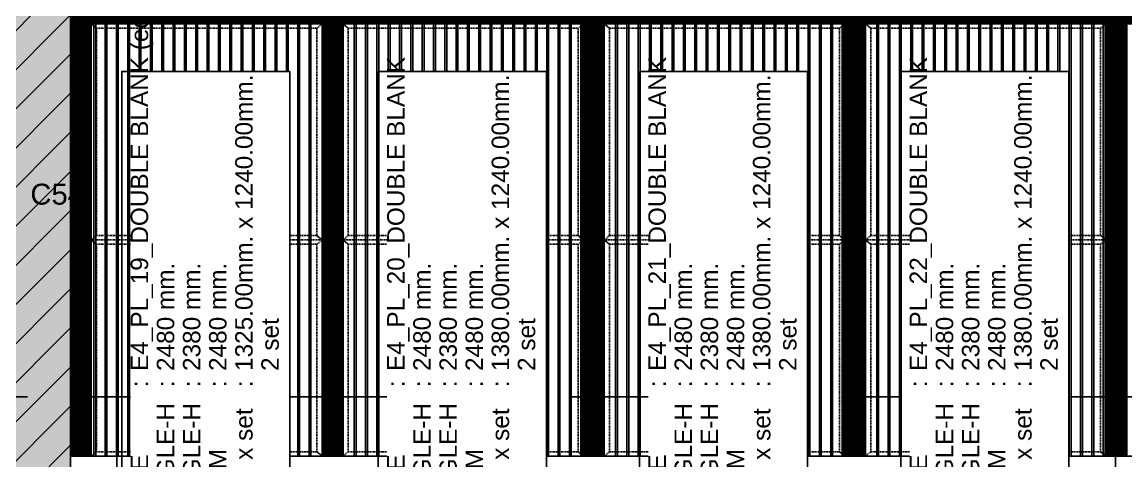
# Model space of a CAD drawing. Header units: millimetres. Extents: x -4391136 to -1798569, y -886572 to -291056.
# Drawn here: x -2365074 to -2358737, y -390108 to -387590 of the extents above; entities that cross this region are included whole.
import ezdxf
from ezdxf.enums import TextEntityAlignment as Align

# ---------------------------------------------------------------- set-up
doc = ezdxf.new("R2010")
doc.units = ezdxf.units.MM
for name, pattern in [('ACM_Grid2', [9, 6, -1, 1, -1]), ('HIDDEN', [0.375, 0.25, -0.125]), ('HIDDEN2', [4.7625, 3.175, -1.5875]), ('TA_GL_005.00000', [13.75, 5, -1.25, 1.25, -1.25, 5]), ('TA_HL_001.00000', [6.5, 3.55, -2.95]), ('Xref-LOUVER-E1-E4$0$HIDDEN2', [4.7625, 3.175, -1.5875])]:
    doc.linetypes.add(name, pattern=pattern)
doc.layers.get('Defpoints').update_dxf_attribs({"color": 250})
for name, color, linetype in [('000 - 0_SYM_DWG_GRIDLINE_MAIN_COLOR_251', 251, 'Continuous'), ('000 - CONCRETE_COL_HATCH_', 251, 'Continuous'), ('000 - CONCRETE_PRECAST_MAIN_COLOR_1', 1, 'Continuous'), ('000 - CONCRETE_PRECAST_WIPEOUT_', 250, 'Continuous'), ('010 - ASPG_EXTR_MAIN_COLOR_2', 2, 'Continuous'), ('010 - ASPG_EXTR_WIPEOUT_', 250, 'Continuous'), ('010 - ASPG_FRAMING_MAIN_COLOR_1', 1, 'Continuous'), ('010 - ASPG_FRAMING_SUB_COLOR_2', 2, 'Continuous'), ('_[-125x65x6x8', 3, 'Continuous'), ('_PLATE-SC', 2, 'Continuous'), ('_SC -100x100x6x8', 1, 'Continuous'), ('_SC-D1', 2, 'Continuous'), ('G-ANNO-HATCH-G251', 7, 'Continuous'), ('Xref-E1-E4$0$E4_Ent2-CRD$0$_Beam', 253, 'Continuous'), ('Xref-E1-E4$0$E4_Ent2-CRD$0$_Col', 253, 'Continuous'), ('Xref-LOUVER-E1-E4$0$_PRECAST', 32, 'Xref-LOUVER-E1-E4$0$HIDDEN2')]:
    doc.layers.add(name, color=color, linetype=linetype)
for name, color, linetype, true_color, plot in [('000 - ESTIMATE_ASPG_MAIN_COLOR_6', 6, 'Continuous', 0xff00ff, False), ('000 - ESTIMATE_ASPG_TEXT_COLOR_1', 1, 'Continuous', 0xff0000, False), ('000_AREA_ASPG_AREA_HATCH_', 7, 'Continuous', 0xff8700, False), ('000_AREA_ASPG_AREA_MAIN_COLOR_1', 7, 'Continuous', 0xff8700, False)]:
    doc.layers.add(name, color=color, linetype=linetype, true_color=true_color, plot=plot)
doc.layers.add('000 - ESTIMATE_ASPG_WIPEOUT_', color=250, linetype='Continuous', plot=False)
doc.layers.add('ACM_Line_Grid Line _Existing__Lw2_', color=252, linetype='ACM_Grid2', lineweight=9)
doc.styles.add('_Arial', font='arial.ttf')
doc.styles.add('TA', font='', dxfattribs={"height": 4.5})
doc.styles.add('Xref-E1-E4$0$E4_Ent2-CRD$0$Arial', font='arial.ttf', dxfattribs={"height": 300})
doc.styles.get('TA').set_extended_font_data('Cordia New')

# ---------------------------------------------------------------- blocks, each defined once
blk = doc.blocks.new('*U2084')
at = {"layer": '000 - 0_SYM_DWG_GRIDLINE_MAIN_COLOR_251', "color": 0, "linetype": 'ByBlock', "ltscale": 5}
blk.add_line((20, 0), (-494.69, 0), dxfattribs=at)
at = {"style": 'TA', "flags": 1}
blk.add_attdef('LOCATION', (6, -6), '', height=4.5, rotation=270, dxfattribs=at)
blk = doc.blocks.new('W-1-PP17-ENT2_REV00_20260527-170750_ELEVATION_4_DIMS')
at = {"layer": '000 - 0_SYM_DWG_GRIDLINE_MAIN_COLOR_251', "linetype": 'TA_GL_005.00000', "xscale": 50, "yscale": 50, "zscale": 50, "rotation": 180}
blk.add_blockref('*U2084', (-1000, 106090), dxfattribs=at)
blk = doc.blocks.new('_PL-01')
at = {"layer": 'G-ANNO-HATCH-G251'}
h = blk.add_hatch(dxfattribs=at)
h.set_pattern_fill('AR-CONC', color=250, scale=0.05)
h.set_pattern_definition([(50, (-178564.836, -85577.109), (9.10923345, -0.79695428), [0.9525, -10.4775]), (355, (-178564.836, -85577.109), (-1.76217107, 9.55284226), [0.762, -8.3820292]), (100.4514447, (-178564.077, -85577.176), (7.34706235, 8.7558876), [0.80950044, -8.90451223]), (46.1842, (-178564.836, -85574.569), (13.55395204, -2.1021164), [1.42875, -15.71625]), (96.6355576, (-178563.706, -85574.744), (11.8702067, 12.3713062), [1.2142512, -13.3567804]), (351.184151, (-178564.836, -85574.57), (11.8702067, 12.3713062), [1.1429984, -12.5729866]), (21, (-178563.566, -85575.204), (7.58071956, -5.1132599), [0.9525, -10.4775]), (326, (-178563.566, -85575.204), (3.0901014, 9.2093983), [0.762, -8.382]), (71.451445, (-178562.934, -85575.63), (10.67082096, 4.09613844), [0.80950044, -8.9044969]), (37.5, (-178564.8358, -85577.1093), (0.15443016, 4.227751944), [0, -8.2804, 0, -8.509, 0, -8.41375]), (7.5, (-178564.836, -85577.1093), (3.34098313, 5.00902874), [0, -4.8514, 0, -8.0899, 0, -3.20675]), (327.5, (-178567.668, -85577.1093), (6.77952976, -0.2864372), [0, -3.175, 0, -9.906, 0, -13.1445]), (317.5, (-178568.938, -85577.1093), (7.40645907, 1.27132455), [0, -4.1275, 0, -6.5786, 0, -9.3345])])
h.paths.add_polyline_path([(70, 0), (-70, 0), (-70, -10), (70, -10)])
h = blk.add_hatch(dxfattribs=at)
h.set_pattern_fill('ANSI32', color=250, scale=0.5, angle=90)
h.set_pattern_definition([(135, (-178371.5467, -85577.1093), (-3.36759605, -3.36759605), []), (135, (-178371.5467, -85574.8643), (-3.36759605, -3.36759605), [])])
h.paths.add_polyline_path([(70, -10), (-70, -10), (-70, -20), (70, -20)])
for points in [[(-70, 0), (70, 0), (70, -10), (-70, -10)], [(-70, -10), (70, -10), (70, -20), (-70, -20)]]:
    blk.add_lwpolyline(points, close=True)
at = {"layer": 'ACM_Line_Grid Line _Existing__Lw2_', "lineweight": 20}
blk.add_line((0, 0), (0, -20), dxfattribs=at)
blk = doc.blocks.new('*U1483')
at = {"color": 253, "linetype": 'HIDDEN2', "ltscale": 0.5}
blk.add_line((-6944.3, -26.5), (-12579.3, -26.5), dxfattribs=at)
blk.add_lwpolyline([(-6944.3, 32.5), (-12579.3, 32.5), (-12579.3, -32.5), (-6944.3, -32.5)], close=True)
blk = doc.blocks.new('*U1484')
at = {"color": 253, "linetype": 'HIDDEN2', "ltscale": 0.5}
blk.add_line((-6944.3, -26.5), (-12579.3, -26.5), dxfattribs=at)
blk.add_lwpolyline([(-6944.3, 32.5), (-12579.3, 32.5), (-12579.3, -32.5), (-6944.3, -32.5)], close=True)
blk = doc.blocks.new('_SC-D1')
blk.add_line((3, -36), (-3, -36))
for points in [[(-50, 0), (50, 0), (50, -6), (-50, -6)], [(-3, -6), (3, -6), (3, -106), (-3, -106)]]:
    blk.add_lwpolyline(points, close=True)
blk = doc.blocks.new('*U1458')
for p, q in [((-3, 1660.5), (-63, 1660.5)), ((-57.9, 1655.5), (-50, 1655.5)), ((-50, -194.5), (-50, 1655.5)), ((-50, 1655.5), (50, 1655.5)), ((-3, 1655.5), (-3, 1660.5)), ((50, 1655.5), (50, -194.5)), ((-3, -199.5), (-63, -199.5)), ((-57.9, -194.5), (-50, -194.5)), ((-50, -194.5), (50, -194.5)), ((-3, -194.5), (-3, -199.5))]:
    blk.add_line(p, q)
at = {"color": 1, "linetype": 'HIDDEN'}
for p, q in [((-8, 1650.5), (-8, 1605.6)), ((-3, 1655.5), (-3, -194.5)), ((3, -194.5), (3, 1655.5)), ((-8, -189.5), (-8, -144.7))]:
    blk.add_line(p, q, dxfattribs=at)
at = {"color": 252}
for p, q in [((-24.8, 1632.1), (-24.8, 1618.8)), ((-24.8, 1632.1), (-23.6, 1630.8)), ((-24.8, 1618.8), (-23.6, 1620.1)), ((-22.4, 1632.1), (-23.6, 1630.8)), ((-23.6, 1630.8), (-23.6, 1620.1)), ((-23.6, 1620.1), (-22.4, 1618.8)), ((-22.4, 1632.1), (-21.2, 1630.8)), ((-22.4, 1632.1), (-22.4, 1618.8)), ((-22.4, 1618.8), (-21.2, 1620.1)), ((-20, 1632.1), (-21.2, 1630.8)), ((-21.2, 1630.8), (-21.2, 1620.1)), ((-21.2, 1620.1), (-20, 1618.8)), ((-20, 1632.1), (-18.8, 1630.8)), ((-20, 1632.1), (-20, 1618.8)), ((-20, 1618.8), (-18.8, 1620.2)), ((-17.6, 1636.3), (-18.8, 1635.5)), ((-18.8, 1635.5), (-18.8, 1615.5)), ((-17.6, 1614.7), (-18.8, 1615.5)), ((-17.6, 1636.3), (-11, 1636.3)), ((-17.6, 1629.1), (-11, 1629.1)), ((-17.6, 1621.9), (-11, 1621.9)), ((-17.6, 1614.7), (-11, 1614.7)), ((-11, 1636.3), (-9.8, 1635.5)), ((-11, 1614.7), (-9.8, 1615.5)), ((-9.8, 1639), (-9.8, 1612)), ((-9.8, 1639), (-8, 1639)), ((-9.8, 1612), (-8, 1612)), ((-8, 1639), (-8, 1612)), ((4, 1612), (4, 1639)), ((5.8, 1639), (4, 1639)), ((5.8, 1612), (4, 1612)), ((5.8, 1612), (5.8, 1639)), ((7, 1636.3), (5.8, 1635.5)), ((7, 1614.7), (5.8, 1615.5)), ((13.6, 1636.3), (7, 1636.3)), ((13.6, 1629.1), (7, 1629.1)), ((13.6, 1621.9), (7, 1621.9)), ((13.6, 1614.7), (7, 1614.7)), ((13.6, 1636.3), (14.8, 1635.5)), ((13.6, 1614.7), (14.8, 1615.5)), ((14.8, 1615.5), (14.8, 1635.5)), ((22.6, 1636.3), (16, 1636.3)), ((22.6, 1629.1), (16, 1629.1)), ((22.6, 1621.9), (16, 1621.9)), ((22.6, 1614.7), (16, 1614.7)), ((22.6, 1636.3), (23.8, 1635.5)), ((22.6, 1614.7), (23.8, 1615.5)), ((23.8, 1615.5), (23.8, 1635.5)), ((25, 1632.1), (23.8, 1630.8)), ((25, 1618.8), (23.8, 1620.2)), ((26.2, 1630.8), (25, 1632.1)), ((25, 1618.8), (25, 1632.1)), ((25, 1618.8), (26.2, 1620.2)), ((27.4, 1632.1), (26.2, 1630.8)), ((26.2, 1620.2), (26.2, 1630.8)), ((27.4, 1618.8), (26.2, 1620.2)), ((28.6, 1630.8), (27.4, 1632.1)), ((27.4, 1618.8), (27.4, 1632.1)), ((27.4, 1618.8), (28.6, 1620.2)), ((29.8, 1632.1), (28.6, 1630.8)), ((28.6, 1630.8), (28.6, 1620.2)), ((29.8, 1618.8), (28.6, 1620.2)), ((29.8, 1618.8), (29.8, 1632.1)), ((-24.8, -171.2), (-24.8, -157.9)), ((-24.8, -157.9), (-23.6, -159.2)), ((-24.8, -171.2), (-23.6, -169.8)), ((-23.6, -159.2), (-22.4, -157.9)), ((-23.6, -169.8), (-23.6, -159.2)), ((-22.4, -171.2), (-23.6, -169.8)), ((-22.4, -157.9), (-21.2, -159.2)), ((-22.4, -171.2), (-22.4, -157.9)), ((-22.4, -171.2), (-21.2, -169.8)), ((-21.2, -159.2), (-20, -157.9)), ((-21.2, -169.8), (-21.2, -159.2)), ((-20, -171.2), (-21.2, -169.8)), ((-20, -157.9), (-18.8, -159.2)), ((-20, -171.2), (-20, -157.9)), ((-20, -171.2), (-18.8, -169.8)), ((-17.6, -153.7), (-18.8, -154.5)), ((-18.8, -174.5), (-18.8, -154.5)), ((-17.6, -175.3), (-18.8, -174.5)), ((-17.6, -153.7), (-11, -153.7)), ((-17.6, -160.9), (-11, -160.9)), ((-17.6, -168.1), (-11, -168.1)), ((-17.6, -175.3), (-11, -175.3)), ((-11, -153.7), (-9.8, -154.5)), ((-11, -175.3), (-9.8, -174.5)), ((-9.8, -178), (-9.8, -151)), ((-9.8, -151), (-8, -151)), ((-9.8, -178), (-8, -178)), ((-8, -178), (-8, -151)), ((4, -151), (4, -178)), ((5.8, -151), (4, -151)), ((5.8, -178), (4, -178)), ((5.8, -151), (5.8, -178)), ((7, -153.7), (5.8, -154.5)), ((7, -175.3), (5.8, -174.5)), ((13.6, -153.7), (7, -153.7)), ((13.6, -160.9), (7, -160.9)), ((13.6, -168.1), (7, -168.1)), ((13.6, -175.3), (7, -175.3)), ((13.6, -153.7), (14.8, -154.5)), ((13.6, -175.3), (14.8, -174.5)), ((14.8, -154.5), (14.8, -174.5)), ((22.6, -153.7), (16, -153.7)), ((22.6, -160.9), (16, -160.9)), ((22.6, -168.1), (16, -168.1)), ((22.6, -175.3), (16, -175.3)), ((22.6, -153.7), (23.8, -154.5)), ((22.6, -175.3), (23.8, -174.5)), ((23.8, -154.5), (23.8, -174.5)), ((25, -157.9), (23.8, -159.2)), ((25, -171.2), (23.8, -169.8)), ((25, -157.9), (26.2, -159.2)), ((25, -157.9), (25, -171.2)), ((26.2, -169.9), (25, -171.2)), ((27.4, -157.9), (26.2, -159.2)), ((26.2, -159.2), (26.2, -169.9)), ((27.4, -171.2), (26.2, -169.9)), ((27.4, -157.9), (28.6, -159.2)), ((27.4, -157.9), (27.4, -171.2)), ((28.6, -169.9), (27.4, -171.2)), ((29.8, -157.9), (28.6, -159.2)), ((28.6, -169.9), (28.6, -159.2)), ((29.8, -171.2), (28.6, -169.9)), ((29.8, -157.9), (29.8, -171.2))]:
    blk.add_line(p, q, dxfattribs=at)
for points in [[(-17.6, 1636.3, 0.325), (-17.6, 1629.1, 0.325), (-17.6, 1621.9, 0.325), (-17.6, 1614.7, 0.325)], [(-11, 1636.3, -0.325), (-11, 1629.1, -0.325), (-11, 1621.9, -0.325), (-11, 1614.7, -0.325)], [(7, 1614.7, -0.325), (7, 1621.9, -0.325), (7, 1629.1, -0.325), (7, 1636.3, -0.325)], [(13.6, 1614.7, 0.325), (13.6, 1621.9, 0.325), (13.6, 1629.1, 0.325), (13.6, 1636.3, 0.325)], [(22.6, 1614.7, 0.325), (22.6, 1621.9, 0.325), (22.6, 1629.1, 0.325), (22.6, 1636.3, 0.325)], [(-17.6, -175.3, -0.325), (-17.6, -168.1, -0.325), (-17.6, -160.9, -0.325), (-17.6, -153.7, -0.325)], [(-11, -175.3, 0.325), (-11, -168.1, 0.325), (-11, -160.9, 0.325), (-11, -153.7, 0.325)], [(7, -153.7, 0.325), (7, -160.9, 0.325), (7, -168.1, 0.325), (7, -175.3, 0.325)], [(13.6, -153.7, -0.325), (13.6, -160.9, -0.325), (13.6, -168.1, -0.325), (13.6, -175.3, -0.325)], [(22.6, -153.7, -0.325), (22.6, -160.9, -0.325), (22.6, -168.1, -0.325), (22.6, -175.3, -0.325)]]:
    blk.add_lwpolyline(points, format="xyb", dxfattribs=at)
for points in [[(16, 1636.3, 0.325), (16, 1629.1, 0.325), (16, 1621.9, 0.325), (16, 1614.7), (14.8, 1615.5), (14.8, 1635.5)], [(16, -175.3, -0.325), (16, -168.1, -0.325), (16, -160.9, -0.325), (16, -153.7), (14.8, -154.5), (14.8, -174.5)]]:
    blk.add_lwpolyline(points, format="xyb", close=True, dxfattribs=at)
for centre, start, end in [((-57.2, 1661.4), 188.47924, 263.15021), ((-57.2, -200.4), 96.84979, 171.52076)]:
    blk.add_arc(centre, 5.91, start, end)
at = {"color": 1, "linetype": 'HIDDEN'}
for centre, radius, start, end in [((-13, 1650.5), 5, 0, 90), ((-2.1, 1606.3), 5.91, 186.84979, 261.52076), ((-13, -189.5), 5, 270, 0), ((-2.1, -145.4), 5.91, 98.47924, 173.15021)]:
    blk.add_arc(centre, radius, start, end, dxfattribs=at)
at = {"color": 252}
for centre, radius, start, end in [((-18.3, 1625.5), 9.29, 134.32225, 225.67775), ((71.5, 1621.4), 47.7, 178.49035, 181.50965), ((23.3, 1625.5), 9.29, 314.32225, 45.67775), ((-18.3, -164.5), 9.29, 134.32225, 225.67775), ((71.5, -160.5), 47.7, 178.49035, 181.50965), ((23.3, -164.5), 9.29, 314.32225, 45.67775)]:
    blk.add_arc(centre, radius, start, end, dxfattribs=at)
at = {"layer": 'Defpoints'}
blk.add_line((0, 1660.5), (0, -199.5), dxfattribs=at)
blk = doc.blocks.new('*U1459')
for p, q in [((-3, 1660.5), (-63, 1660.5)), ((-57.9, 1655.5), (-50, 1655.5)), ((-50, -194.5), (-50, 1655.5)), ((-50, 1655.5), (50, 1655.5)), ((-3, 1655.5), (-3, 1660.5)), ((50, 1655.5), (50, -194.5)), ((-3, -199.5), (-63, -199.5)), ((-57.9, -194.5), (-50, -194.5)), ((-50, -194.5), (50, -194.5)), ((-3, -194.5), (-3, -199.5))]:
    blk.add_line(p, q)
at = {"color": 1, "linetype": 'HIDDEN'}
for p, q in [((-8, 1650.5), (-8, 1605.6)), ((-3, 1655.5), (-3, -194.5)), ((3, -194.5), (3, 1655.5)), ((-8, -189.5), (-8, -144.7))]:
    blk.add_line(p, q, dxfattribs=at)
at = {"color": 252}
for p, q in [((-24.8, 1632.1), (-24.8, 1618.8)), ((-24.8, 1632.1), (-23.6, 1630.8)), ((-24.8, 1618.8), (-23.6, 1620.1)), ((-22.4, 1632.1), (-23.6, 1630.8)), ((-23.6, 1630.8), (-23.6, 1620.1)), ((-23.6, 1620.1), (-22.4, 1618.8)), ((-22.4, 1632.1), (-21.2, 1630.8)), ((-22.4, 1632.1), (-22.4, 1618.8)), ((-22.4, 1618.8), (-21.2, 1620.1)), ((-20, 1632.1), (-21.2, 1630.8)), ((-21.2, 1630.8), (-21.2, 1620.1)), ((-21.2, 1620.1), (-20, 1618.8)), ((-20, 1632.1), (-18.8, 1630.8)), ((-20, 1632.1), (-20, 1618.8)), ((-20, 1618.8), (-18.8, 1620.2)), ((-17.6, 1636.3), (-18.8, 1635.5)), ((-18.8, 1635.5), (-18.8, 1615.5)), ((-17.6, 1614.7), (-18.8, 1615.5)), ((-17.6, 1636.3), (-11, 1636.3)), ((-17.6, 1629.1), (-11, 1629.1)), ((-17.6, 1621.9), (-11, 1621.9)), ((-17.6, 1614.7), (-11, 1614.7)), ((-11, 1636.3), (-9.8, 1635.5)), ((-11, 1614.7), (-9.8, 1615.5)), ((-9.8, 1639), (-9.8, 1612)), ((-9.8, 1639), (-8, 1639)), ((-9.8, 1612), (-8, 1612)), ((-8, 1639), (-8, 1612)), ((4, 1612), (4, 1639)), ((5.8, 1639), (4, 1639)), ((5.8, 1612), (4, 1612)), ((5.8, 1612), (5.8, 1639)), ((7, 1636.3), (5.8, 1635.5)), ((7, 1614.7), (5.8, 1615.5)), ((13.6, 1636.3), (7, 1636.3)), ((13.6, 1629.1), (7, 1629.1)), ((13.6, 1621.9), (7, 1621.9)), ((13.6, 1614.7), (7, 1614.7)), ((13.6, 1636.3), (14.8, 1635.5)), ((13.6, 1614.7), (14.8, 1615.5)), ((14.8, 1615.5), (14.8, 1635.5)), ((22.6, 1636.3), (16, 1636.3)), ((22.6, 1629.1), (16, 1629.1)), ((22.6, 1621.9), (16, 1621.9)), ((22.6, 1614.7), (16, 1614.7)), ((22.6, 1636.3), (23.8, 1635.5)), ((22.6, 1614.7), (23.8, 1615.5)), ((23.8, 1615.5), (23.8, 1635.5)), ((25, 1632.1), (23.8, 1630.8)), ((25, 1618.8), (23.8, 1620.2)), ((26.2, 1630.8), (25, 1632.1)), ((25, 1618.8), (25, 1632.1)), ((25, 1618.8), (26.2, 1620.2)), ((27.4, 1632.1), (26.2, 1630.8)), ((26.2, 1620.2), (26.2, 1630.8)), ((27.4, 1618.8), (26.2, 1620.2)), ((28.6, 1630.8), (27.4, 1632.1)), ((27.4, 1618.8), (27.4, 1632.1)), ((27.4, 1618.8), (28.6, 1620.2)), ((29.8, 1632.1), (28.6, 1630.8)), ((28.6, 1630.8), (28.6, 1620.2)), ((29.8, 1618.8), (28.6, 1620.2)), ((29.8, 1618.8), (29.8, 1632.1)), ((-24.8, -171.2), (-24.8, -157.9)), ((-24.8, -157.9), (-23.6, -159.2)), ((-24.8, -171.2), (-23.6, -169.8)), ((-23.6, -159.2), (-22.4, -157.9)), ((-23.6, -169.8), (-23.6, -159.2)), ((-22.4, -171.2), (-23.6, -169.8)), ((-22.4, -157.9), (-21.2, -159.2)), ((-22.4, -171.2), (-22.4, -157.9)), ((-22.4, -171.2), (-21.2, -169.8)), ((-21.2, -159.2), (-20, -157.9)), ((-21.2, -169.8), (-21.2, -159.2)), ((-20, -171.2), (-21.2, -169.8)), ((-20, -157.9), (-18.8, -159.2)), ((-20, -171.2), (-20, -157.9)), ((-20, -171.2), (-18.8, -169.8)), ((-17.6, -153.7), (-18.8, -154.5)), ((-18.8, -174.5), (-18.8, -154.5)), ((-17.6, -175.3), (-18.8, -174.5)), ((-17.6, -153.7), (-11, -153.7)), ((-17.6, -160.9), (-11, -160.9)), ((-17.6, -168.1), (-11, -168.1)), ((-17.6, -175.3), (-11, -175.3)), ((-11, -153.7), (-9.8, -154.5)), ((-11, -175.3), (-9.8, -174.5)), ((-9.8, -178), (-9.8, -151)), ((-9.8, -151), (-8, -151)), ((-9.8, -178), (-8, -178)), ((-8, -178), (-8, -151)), ((4, -151), (4, -178)), ((5.8, -151), (4, -151)), ((5.8, -178), (4, -178)), ((5.8, -151), (5.8, -178)), ((7, -153.7), (5.8, -154.5)), ((7, -175.3), (5.8, -174.5)), ((13.6, -153.7), (7, -153.7)), ((13.6, -160.9), (7, -160.9)), ((13.6, -168.1), (7, -168.1)), ((13.6, -175.3), (7, -175.3)), ((13.6, -153.7), (14.8, -154.5)), ((13.6, -175.3), (14.8, -174.5)), ((14.8, -154.5), (14.8, -174.5)), ((22.6, -153.7), (16, -153.7)), ((22.6, -160.9), (16, -160.9)), ((22.6, -168.1), (16, -168.1)), ((22.6, -175.3), (16, -175.3)), ((22.6, -153.7), (23.8, -154.5)), ((22.6, -175.3), (23.8, -174.5)), ((23.8, -154.5), (23.8, -174.5)), ((25, -157.9), (23.8, -159.2)), ((25, -171.2), (23.8, -169.8)), ((25, -157.9), (26.2, -159.2)), ((25, -157.9), (25, -171.2)), ((26.2, -169.9), (25, -171.2)), ((27.4, -157.9), (26.2, -159.2)), ((26.2, -159.2), (26.2, -169.9)), ((27.4, -171.2), (26.2, -169.9)), ((27.4, -157.9), (28.6, -159.2)), ((27.4, -157.9), (27.4, -171.2)), ((28.6, -169.9), (27.4, -171.2)), ((29.8, -157.9), (28.6, -159.2)), ((28.6, -169.9), (28.6, -159.2)), ((29.8, -171.2), (28.6, -169.9)), ((29.8, -157.9), (29.8, -171.2))]:
    blk.add_line(p, q, dxfattribs=at)
for points in [[(-17.6, 1636.3, 0.325), (-17.6, 1629.1, 0.325), (-17.6, 1621.9, 0.325), (-17.6, 1614.7, 0.325)], [(-11, 1636.3, -0.325), (-11, 1629.1, -0.325), (-11, 1621.9, -0.325), (-11, 1614.7, -0.325)], [(7, 1614.7, -0.325), (7, 1621.9, -0.325), (7, 1629.1, -0.325), (7, 1636.3, -0.325)], [(13.6, 1614.7, 0.325), (13.6, 1621.9, 0.325), (13.6, 1629.1, 0.325), (13.6, 1636.3, 0.325)], [(22.6, 1614.7, 0.325), (22.6, 1621.9, 0.325), (22.6, 1629.1, 0.325), (22.6, 1636.3, 0.325)], [(-17.6, -175.3, -0.325), (-17.6, -168.1, -0.325), (-17.6, -160.9, -0.325), (-17.6, -153.7, -0.325)], [(-11, -175.3, 0.325), (-11, -168.1, 0.325), (-11, -160.9, 0.325), (-11, -153.7, 0.325)], [(7, -153.7, 0.325), (7, -160.9, 0.325), (7, -168.1, 0.325), (7, -175.3, 0.325)], [(13.6, -153.7, -0.325), (13.6, -160.9, -0.325), (13.6, -168.1, -0.325), (13.6, -175.3, -0.325)], [(22.6, -153.7, -0.325), (22.6, -160.9, -0.325), (22.6, -168.1, -0.325), (22.6, -175.3, -0.325)]]:
    blk.add_lwpolyline(points, format="xyb", dxfattribs=at)
for points in [[(16, 1636.3, 0.325), (16, 1629.1, 0.325), (16, 1621.9, 0.325), (16, 1614.7), (14.8, 1615.5), (14.8, 1635.5)], [(16, -175.3, -0.325), (16, -168.1, -0.325), (16, -160.9, -0.325), (16, -153.7), (14.8, -154.5), (14.8, -174.5)]]:
    blk.add_lwpolyline(points, format="xyb", close=True, dxfattribs=at)
for centre, start, end in [((-57.2, 1661.4), 188.47924, 263.15021), ((-57.2, -200.4), 96.84979, 171.52076)]:
    blk.add_arc(centre, 5.91, start, end)
at = {"color": 1, "linetype": 'HIDDEN'}
for centre, radius, start, end in [((-13, 1650.5), 5, 0, 90), ((-2.1, 1606.3), 5.91, 186.84979, 261.52076), ((-13, -189.5), 5, 270, 0), ((-2.1, -145.4), 5.91, 98.47924, 173.15021)]:
    blk.add_arc(centre, radius, start, end, dxfattribs=at)
at = {"color": 252}
for centre, radius, start, end in [((-18.3, 1625.5), 9.29, 134.32225, 225.67775), ((71.5, 1621.4), 47.7, 178.49035, 181.50965), ((23.3, 1625.5), 9.29, 314.32225, 45.67775), ((-18.3, -164.5), 9.29, 134.32225, 225.67775), ((71.5, -160.5), 47.7, 178.49035, 181.50965), ((23.3, -164.5), 9.29, 314.32225, 45.67775)]:
    blk.add_arc(centre, radius, start, end, dxfattribs=at)
at = {"layer": 'Defpoints'}
blk.add_line((0, 1660.5), (0, -199.5), dxfattribs=at)
blk = doc.blocks.new('*U1460')
for p, q in [((-3, 1660.5), (-63, 1660.5)), ((-57.9, 1655.5), (-50, 1655.5)), ((-50, -194.5), (-50, 1655.5)), ((-50, 1655.5), (50, 1655.5)), ((-3, 1655.5), (-3, 1660.5)), ((50, 1655.5), (50, -194.5)), ((-3, -199.5), (-63, -199.5)), ((-57.9, -194.5), (-50, -194.5)), ((-50, -194.5), (50, -194.5)), ((-3, -194.5), (-3, -199.5))]:
    blk.add_line(p, q)
at = {"color": 1, "linetype": 'HIDDEN'}
for p, q in [((-8, 1650.5), (-8, 1605.6)), ((-3, 1655.5), (-3, -194.5)), ((3, -194.5), (3, 1655.5)), ((-8, -189.5), (-8, -144.7))]:
    blk.add_line(p, q, dxfattribs=at)
at = {"color": 252}
for p, q in [((-24.8, 1632.1), (-24.8, 1618.8)), ((-24.8, 1632.1), (-23.6, 1630.8)), ((-24.8, 1618.8), (-23.6, 1620.1)), ((-22.4, 1632.1), (-23.6, 1630.8)), ((-23.6, 1630.8), (-23.6, 1620.1)), ((-23.6, 1620.1), (-22.4, 1618.8)), ((-22.4, 1632.1), (-21.2, 1630.8)), ((-22.4, 1632.1), (-22.4, 1618.8)), ((-22.4, 1618.8), (-21.2, 1620.1)), ((-20, 1632.1), (-21.2, 1630.8)), ((-21.2, 1630.8), (-21.2, 1620.1)), ((-21.2, 1620.1), (-20, 1618.8)), ((-20, 1632.1), (-18.8, 1630.8)), ((-20, 1632.1), (-20, 1618.8)), ((-20, 1618.8), (-18.8, 1620.2)), ((-17.6, 1636.3), (-18.8, 1635.5)), ((-18.8, 1635.5), (-18.8, 1615.5)), ((-17.6, 1614.7), (-18.8, 1615.5)), ((-17.6, 1636.3), (-11, 1636.3)), ((-17.6, 1629.1), (-11, 1629.1)), ((-17.6, 1621.9), (-11, 1621.9)), ((-17.6, 1614.7), (-11, 1614.7)), ((-11, 1636.3), (-9.8, 1635.5)), ((-11, 1614.7), (-9.8, 1615.5)), ((-9.8, 1639), (-9.8, 1612)), ((-9.8, 1639), (-8, 1639)), ((-9.8, 1612), (-8, 1612)), ((-8, 1639), (-8, 1612)), ((4, 1612), (4, 1639)), ((5.8, 1639), (4, 1639)), ((5.8, 1612), (4, 1612)), ((5.8, 1612), (5.8, 1639)), ((7, 1636.3), (5.8, 1635.5)), ((7, 1614.7), (5.8, 1615.5)), ((13.6, 1636.3), (7, 1636.3)), ((13.6, 1629.1), (7, 1629.1)), ((13.6, 1621.9), (7, 1621.9)), ((13.6, 1614.7), (7, 1614.7)), ((13.6, 1636.3), (14.8, 1635.5)), ((13.6, 1614.7), (14.8, 1615.5)), ((14.8, 1615.5), (14.8, 1635.5)), ((22.6, 1636.3), (16, 1636.3)), ((22.6, 1629.1), (16, 1629.1)), ((22.6, 1621.9), (16, 1621.9)), ((22.6, 1614.7), (16, 1614.7)), ((22.6, 1636.3), (23.8, 1635.5)), ((22.6, 1614.7), (23.8, 1615.5)), ((23.8, 1615.5), (23.8, 1635.5)), ((25, 1632.1), (23.8, 1630.8)), ((25, 1618.8), (23.8, 1620.2)), ((26.2, 1630.8), (25, 1632.1)), ((25, 1618.8), (25, 1632.1)), ((25, 1618.8), (26.2, 1620.2)), ((27.4, 1632.1), (26.2, 1630.8)), ((26.2, 1620.2), (26.2, 1630.8)), ((27.4, 1618.8), (26.2, 1620.2)), ((28.6, 1630.8), (27.4, 1632.1)), ((27.4, 1618.8), (27.4, 1632.1)), ((27.4, 1618.8), (28.6, 1620.2)), ((29.8, 1632.1), (28.6, 1630.8)), ((28.6, 1630.8), (28.6, 1620.2)), ((29.8, 1618.8), (28.6, 1620.2)), ((29.8, 1618.8), (29.8, 1632.1)), ((-24.8, -171.2), (-24.8, -157.9)), ((-24.8, -157.9), (-23.6, -159.2)), ((-24.8, -171.2), (-23.6, -169.8)), ((-23.6, -159.2), (-22.4, -157.9)), ((-23.6, -169.8), (-23.6, -159.2)), ((-22.4, -171.2), (-23.6, -169.8)), ((-22.4, -157.9), (-21.2, -159.2)), ((-22.4, -171.2), (-22.4, -157.9)), ((-22.4, -171.2), (-21.2, -169.8)), ((-21.2, -159.2), (-20, -157.9)), ((-21.2, -169.8), (-21.2, -159.2)), ((-20, -171.2), (-21.2, -169.8)), ((-20, -157.9), (-18.8, -159.2)), ((-20, -171.2), (-20, -157.9)), ((-20, -171.2), (-18.8, -169.8)), ((-17.6, -153.7), (-18.8, -154.5)), ((-18.8, -174.5), (-18.8, -154.5)), ((-17.6, -175.3), (-18.8, -174.5)), ((-17.6, -153.7), (-11, -153.7)), ((-17.6, -160.9), (-11, -160.9)), ((-17.6, -168.1), (-11, -168.1)), ((-17.6, -175.3), (-11, -175.3)), ((-11, -153.7), (-9.8, -154.5)), ((-11, -175.3), (-9.8, -174.5)), ((-9.8, -178), (-9.8, -151)), ((-9.8, -151), (-8, -151)), ((-9.8, -178), (-8, -178)), ((-8, -178), (-8, -151)), ((4, -151), (4, -178)), ((5.8, -151), (4, -151)), ((5.8, -178), (4, -178)), ((5.8, -151), (5.8, -178)), ((7, -153.7), (5.8, -154.5)), ((7, -175.3), (5.8, -174.5)), ((13.6, -153.7), (7, -153.7)), ((13.6, -160.9), (7, -160.9)), ((13.6, -168.1), (7, -168.1)), ((13.6, -175.3), (7, -175.3)), ((13.6, -153.7), (14.8, -154.5)), ((13.6, -175.3), (14.8, -174.5)), ((14.8, -154.5), (14.8, -174.5)), ((22.6, -153.7), (16, -153.7)), ((22.6, -160.9), (16, -160.9)), ((22.6, -168.1), (16, -168.1)), ((22.6, -175.3), (16, -175.3)), ((22.6, -153.7), (23.8, -154.5)), ((22.6, -175.3), (23.8, -174.5)), ((23.8, -154.5), (23.8, -174.5)), ((25, -157.9), (23.8, -159.2)), ((25, -171.2), (23.8, -169.8)), ((25, -157.9), (26.2, -159.2)), ((25, -157.9), (25, -171.2)), ((26.2, -169.9), (25, -171.2)), ((27.4, -157.9), (26.2, -159.2)), ((26.2, -159.2), (26.2, -169.9)), ((27.4, -171.2), (26.2, -169.9)), ((27.4, -157.9), (28.6, -159.2)), ((27.4, -157.9), (27.4, -171.2)), ((28.6, -169.9), (27.4, -171.2)), ((29.8, -157.9), (28.6, -159.2)), ((28.6, -169.9), (28.6, -159.2)), ((29.8, -171.2), (28.6, -169.9)), ((29.8, -157.9), (29.8, -171.2))]:
    blk.add_line(p, q, dxfattribs=at)
for points in [[(-17.6, 1636.3, 0.325), (-17.6, 1629.1, 0.325), (-17.6, 1621.9, 0.325), (-17.6, 1614.7, 0.325)], [(-11, 1636.3, -0.325), (-11, 1629.1, -0.325), (-11, 1621.9, -0.325), (-11, 1614.7, -0.325)], [(7, 1614.7, -0.325), (7, 1621.9, -0.325), (7, 1629.1, -0.325), (7, 1636.3, -0.325)], [(13.6, 1614.7, 0.325), (13.6, 1621.9, 0.325), (13.6, 1629.1, 0.325), (13.6, 1636.3, 0.325)], [(22.6, 1614.7, 0.325), (22.6, 1621.9, 0.325), (22.6, 1629.1, 0.325), (22.6, 1636.3, 0.325)], [(-17.6, -175.3, -0.325), (-17.6, -168.1, -0.325), (-17.6, -160.9, -0.325), (-17.6, -153.7, -0.325)], [(-11, -175.3, 0.325), (-11, -168.1, 0.325), (-11, -160.9, 0.325), (-11, -153.7, 0.325)], [(7, -153.7, 0.325), (7, -160.9, 0.325), (7, -168.1, 0.325), (7, -175.3, 0.325)], [(13.6, -153.7, -0.325), (13.6, -160.9, -0.325), (13.6, -168.1, -0.325), (13.6, -175.3, -0.325)], [(22.6, -153.7, -0.325), (22.6, -160.9, -0.325), (22.6, -168.1, -0.325), (22.6, -175.3, -0.325)]]:
    blk.add_lwpolyline(points, format="xyb", dxfattribs=at)
for points in [[(16, 1636.3, 0.325), (16, 1629.1, 0.325), (16, 1621.9, 0.325), (16, 1614.7), (14.8, 1615.5), (14.8, 1635.5)], [(16, -175.3, -0.325), (16, -168.1, -0.325), (16, -160.9, -0.325), (16, -153.7), (14.8, -154.5), (14.8, -174.5)]]:
    blk.add_lwpolyline(points, format="xyb", close=True, dxfattribs=at)
for centre, start, end in [((-57.2, 1661.4), 188.47924, 263.15021), ((-57.2, -200.4), 96.84979, 171.52076)]:
    blk.add_arc(centre, 5.91, start, end)
at = {"color": 1, "linetype": 'HIDDEN'}
for centre, radius, start, end in [((-13, 1650.5), 5, 0, 90), ((-2.1, 1606.3), 5.91, 186.84979, 261.52076), ((-13, -189.5), 5, 270, 0), ((-2.1, -145.4), 5.91, 98.47924, 173.15021)]:
    blk.add_arc(centre, radius, start, end, dxfattribs=at)
at = {"color": 252}
for centre, radius, start, end in [((-18.3, 1625.5), 9.29, 134.32225, 225.67775), ((71.5, 1621.4), 47.7, 178.49035, 181.50965), ((23.3, 1625.5), 9.29, 314.32225, 45.67775), ((-18.3, -164.5), 9.29, 134.32225, 225.67775), ((71.5, -160.5), 47.7, 178.49035, 181.50965), ((23.3, -164.5), 9.29, 314.32225, 45.67775)]:
    blk.add_arc(centre, radius, start, end, dxfattribs=at)
at = {"layer": 'Defpoints'}
blk.add_line((0, 1660.5), (0, -199.5), dxfattribs=at)
blk = doc.blocks.new('W-1-PP17-ENT2_REV00_20260527-170750_ELEVATION_4_ST')
at = {"layer": 'Xref-E1-E4$0$E4_Ent2-CRD$0$_Beam', "color": 1, "linetype": 'HIDDEN2', "lineweight": -3}
blk.add_line((10700, 107990), (16435, 107990), dxfattribs=at)
at = {"layer": 'Xref-E1-E4$0$E4_Ent2-CRD$0$_Beam', "lineweight": -3}
blk.add_lwpolyline([(10700, 106090), (16435, 106090)], dxfattribs=at)
at = {"layer": 'Xref-E1-E4$0$E4_Ent2-CRD$0$_Col', "color": 1, "linetype": 'HIDDEN2', "lineweight": -3}
for points in [[(10700, 114740), (10700, 106089)], [(10700, 106089), (10700, 102290), (10100, 102290), (10100, 106089)]]:
    blk.add_lwpolyline(points, dxfattribs=at)
blk.add_lwpolyline([(17135, 102290), (16435, 102290), (16435, 114090), (17135, 114090)], close=True, dxfattribs=at)
at = {"layer": 'Xref-LOUVER-E1-E4$0$_PRECAST'}
blk.add_lwpolyline([(10434.5, 102290), (10434.5, 114840)], dxfattribs=at)
at = {"layer": '_[-125x65x6x8', "color": 2}
for name, p in [('*U1483', (23329.3, 107590)), ('*U1484', (23329.3, 106390))]:
    blk.add_blockref(name, p, dxfattribs=at)
at = {"layer": '_PLATE-SC'}
for p in [(11000, 107990), (13565, 107990), (16135, 107990)]:
    blk.add_blockref('_PL-01', p, dxfattribs=at)
at = {"layer": '_PLATE-SC', "xscale": -1, "rotation": 180}
for p in [(11000, 106090), (13565, 106090), (16135, 106090)]:
    blk.add_blockref('_PL-01', p, dxfattribs=at)
at = {"layer": '_SC -100x100x6x8'}
for name, p in [('*U1458', (11000, 106309.5)), ('*U1459', (13565, 106309.5)), ('*U1460', (16135, 106309.5))]:
    blk.add_blockref(name, p, dxfattribs=at)
at = {"layer": '_SC-D1'}
for p in [(11000, 107557.5), (13565, 107557.5), (16135, 107557.5), (11000, 106357.5), (13565, 106357.5), (16135, 106357.5)]:
    blk.add_blockref('_SC-D1', p, dxfattribs=at)
at = {"layer": 'Defpoints', "lineweight": -3, "style": 'Xref-E1-E4$0$E4_Ent2-CRD$0$Arial'}
blk.add_text('C54', height=120, dxfattribs=at).set_placement((10358, 107252.6), align=Align.MIDDLE_CENTER)
blk = doc.blocks.new('W-1-PP17-ENT2_REV00_20260527-170750_ELEVATION_4_PRECAST')
blk.add_wipeout([(11604.5, 6000), (11604.5, 3000), (13104.5, 3000), (14604.5, 3000), (14604.5, 0), (13104.5, 0), (11604.5, 0), (10104.5, 0), (8604.5, 0), (7104.5, 0), (5604.5, 0), (4104.5, 0), (2604.5, 0), (1104.5, 0), (0, 0), (0, 3000), (0, 6000), (0, 9000), (0, 12550), (1104.5, 12550), (2604.5, 12550), (4104.5, 12550), (4104.5, 9000), (4104.5, 6000), (4104.5, 3000), (5604.5, 3000), (7104.5, 3000), (7104.5, 6000), (7104.5, 9000), (7104.5, 12550), (8604.5, 12550), (10104.5, 12550), (11604.5, 12550), (11604.5, 9000)]).dxf.layer = '000 - CONCRETE_PRECAST_WIPEOUT_'
at = {"layer": '000 - CONCRETE_COL_HATCH_'}
h = blk.add_hatch(dxfattribs=at)
h.set_pattern_fill('AR-CONC', color=256, scale=0.05)
h.set_pattern_definition([(50, (0, 0), (455.462, -39.848), [47.625, -523.875]), (355, (0, 0), (-88.109, 477.642), [38.1, -419.101]), (100.4514, (37.96, -3.3), (367.353, 437.794), [40.475, -445.226]), (46.1842, (0, 127), (677.698, -105.106), [71.437, -785.812]), (96.6356, (56.5, 118.24), (593.51, 618.565), [60.713, -667.84]), (351.184, (0, 127), (593.51, 618.565), [57.15, -628.65]), (21, (63.5, 95.25), (379.036, -255.663), [47.625, -523.875]), (326, (63.5, 95.25), (154.505, 460.47), [38.1, -419.1]), (71.4514, (95.1, 73.94), (533.541, 204.807), [40.475, -445.225]), (37.5, (0, 0), (7.7215, 211.3876), [0, -414.02, 0, -425.45, 0, -420.6875]), (7.5, (0, 0), (167.0492, 250.4514), [0, -242.57, 0, -404.495, 0, -160.3375]), (327.5, (-141.6, 0), (338.9765, -14.3219), [0, -158.75, 0, -495.3, 0, -657.225]), (317.5, (-205.1, 0), (370.323, 63.5662), [0, -206.375, 0, -328.93, 0, -466.725])])
h.paths.add_polyline_path([(1104.5, 12550), (0, 12550), (0, 9000), (1104.5, 9000)])
h.paths.add_polyline_path([(2604.5, 12550), (1104.5, 12550), (1104.5, 9000), (2604.5, 9000)])
h.paths.add_polyline_path([(4104.5, 12550), (2604.5, 12550), (2604.5, 9000), (4104.5, 9000)])
h.paths.add_polyline_path([(8604.5, 12550), (7104.5, 12550), (7104.5, 9000), (8604.5, 9000)])
h.paths.add_polyline_path([(10104.5, 12550), (8604.5, 12550), (8604.5, 9000), (10104.5, 9000)])
h.paths.add_polyline_path([(11604.5, 12550), (10104.5, 12550), (10104.5, 9000), (11604.5, 9000)])
h.paths.add_polyline_path([(11604.5, 9000), (10104.5, 9000), (10104.5, 6000), (11604.5, 6000)])
h.paths.add_polyline_path([(10104.5, 9000), (8604.5, 9000), (8604.5, 6000), (10104.5, 6000)])
h.paths.add_polyline_path([(8604.5, 9000), (7104.5, 9000), (7104.5, 6000), (8604.5, 6000)])
h.paths.add_polyline_path([(4104.5, 9000), (2604.5, 9000), (2604.5, 6000), (4104.5, 6000)])
h.paths.add_polyline_path([(2604.5, 9000), (1104.5, 9000), (1104.5, 6000), (2604.5, 6000)])
h.paths.add_polyline_path([(1104.5, 9000), (0, 9000), (0, 6000), (1104.5, 6000)])
h.paths.add_polyline_path([(2604.5, 6000), (1104.5, 6000), (1104.5, 3000), (2604.5, 3000)])
h.paths.add_polyline_path([(1104.5, 6000), (0, 6000), (0, 3000), (1104.5, 3000)])
h.paths.add_polyline_path([(4104.5, 6000), (2604.5, 6000), (2604.5, 3000), (4104.5, 3000)])
h.paths.add_polyline_path([(1104.5, 3000), (0, 3000), (0, 0), (1104.5, 0)])
h.paths.add_polyline_path([(2604.5, 3000), (1104.5, 3000), (1104.5, 0), (2604.5, 0)])
h.paths.add_polyline_path([(4104.5, 3000), (2604.5, 3000), (2604.5, 0), (4104.5, 0)])
h.paths.add_polyline_path([(5604.5, 3000), (4104.5, 3000), (4104.5, 0), (5604.5, 0)])
h.paths.add_polyline_path([(7104.5, 3000), (5604.5, 3000), (5604.5, 0), (7104.5, 0)])
h.paths.add_polyline_path([(8604.5, 3000), (7104.5, 3000), (7104.5, 0), (8604.5, 0)])
h.paths.add_polyline_path([(8604.5, 6000), (7104.5, 6000), (7104.5, 3000), (8604.5, 3000)])
h.paths.add_polyline_path([(10104.5, 6000), (8604.5, 6000), (8604.5, 3000), (10104.5, 3000)])
h.paths.add_polyline_path([(10104.5, 3000), (8604.5, 3000), (8604.5, 0), (10104.5, 0)])
h.paths.add_polyline_path([(11604.5, 6000), (10104.5, 6000), (10104.5, 3000), (11604.5, 3000)])
h.paths.add_polyline_path([(11604.5, 3000), (10104.5, 3000), (10104.5, 0), (11604.5, 0)])
h.paths.add_polyline_path([(13104.5, 3000), (11604.5, 3000), (11604.5, 0), (13104.5, 0)])
h.paths.add_polyline_path([(14604.5, 3000), (13104.5, 3000), (13104.5, 0), (14604.5, 0)])
h = blk.add_hatch(dxfattribs=at)
h.set_pattern_fill('ANSI31', color=256)
h.set_pattern_definition([(45, (-116343937.08, -24509573.39), (-112.25320151, 112.25320151), [])])
h.paths.add_polyline_path([(1104.5, 12550), (0, 12550), (0, 9000), (1104.5, 9000)])
h.paths.add_polyline_path([(2604.5, 12550), (1104.5, 12550), (1104.5, 9000), (2604.5, 9000)])
h.paths.add_polyline_path([(4104.5, 12550), (2604.5, 12550), (2604.5, 9000), (4104.5, 9000)])
h.paths.add_polyline_path([(8604.5, 12550), (7104.5, 12550), (7104.5, 9000), (8604.5, 9000)])
h.paths.add_polyline_path([(10104.5, 12550), (8604.5, 12550), (8604.5, 9000), (10104.5, 9000)])
h.paths.add_polyline_path([(11604.5, 12550), (10104.5, 12550), (10104.5, 9000), (11604.5, 9000)])
h.paths.add_polyline_path([(11604.5, 9000), (10104.5, 9000), (10104.5, 6000), (11604.5, 6000)])
h.paths.add_polyline_path([(10104.5, 9000), (8604.5, 9000), (8604.5, 6000), (10104.5, 6000)])
h.paths.add_polyline_path([(8604.5, 9000), (7104.5, 9000), (7104.5, 6000), (8604.5, 6000)])
h.paths.add_polyline_path([(4104.5, 9000), (2604.5, 9000), (2604.5, 6000), (4104.5, 6000)])
h.paths.add_polyline_path([(2604.5, 9000), (1104.5, 9000), (1104.5, 6000), (2604.5, 6000)])
h.paths.add_polyline_path([(1104.5, 9000), (0, 9000), (0, 6000), (1104.5, 6000)])
h.paths.add_polyline_path([(2604.5, 6000), (1104.5, 6000), (1104.5, 3000), (2604.5, 3000)])
h.paths.add_polyline_path([(1104.5, 6000), (0, 6000), (0, 3000), (1104.5, 3000)])
h.paths.add_polyline_path([(4104.5, 6000), (2604.5, 6000), (2604.5, 3000), (4104.5, 3000)])
h.paths.add_polyline_path([(1104.5, 3000), (0, 3000), (0, 0), (1104.5, 0)])
h.paths.add_polyline_path([(2604.5, 3000), (1104.5, 3000), (1104.5, 0), (2604.5, 0)])
h.paths.add_polyline_path([(4104.5, 3000), (2604.5, 3000), (2604.5, 0), (4104.5, 0)])
h.paths.add_polyline_path([(5604.5, 3000), (4104.5, 3000), (4104.5, 0), (5604.5, 0)])
h.paths.add_polyline_path([(7104.5, 3000), (5604.5, 3000), (5604.5, 0), (7104.5, 0)])
h.paths.add_polyline_path([(8604.5, 3000), (7104.5, 3000), (7104.5, 0), (8604.5, 0)])
h.paths.add_polyline_path([(8604.5, 6000), (7104.5, 6000), (7104.5, 3000), (8604.5, 3000)])
h.paths.add_polyline_path([(10104.5, 6000), (8604.5, 6000), (8604.5, 3000), (10104.5, 3000)])
h.paths.add_polyline_path([(10104.5, 3000), (8604.5, 3000), (8604.5, 0), (10104.5, 0)])
h.paths.add_polyline_path([(11604.5, 6000), (10104.5, 6000), (10104.5, 3000), (11604.5, 3000)])
h.paths.add_polyline_path([(11604.5, 3000), (10104.5, 3000), (10104.5, 0), (11604.5, 0)])
h.paths.add_polyline_path([(13104.5, 3000), (11604.5, 3000), (11604.5, 0), (13104.5, 0)])
h.paths.add_polyline_path([(14604.5, 3000), (13104.5, 3000), (13104.5, 0), (14604.5, 0)])
at = {"layer": '000 - CONCRETE_PRECAST_MAIN_COLOR_1'}
blk.add_lwpolyline([(11604.5, 6000), (10104.5, 6000), (10104.5, 3000), (11604.5, 3000)], close=True, dxfattribs=at)
blk = doc.blocks.new('*U2038')
blk.add_wipeout([(50, 0), (1395, 0), (1395, 2480), (50, 2480)]).dxf.layer = '010 - ASPG_EXTR_WIPEOUT_'
at = {"layer": '010 - ASPG_EXTR_MAIN_COLOR_2'}
for points in [[(125, 0), (135.2, 0), (135.2, 2480), (125, 2480)], [(190, 0), (200.2, 0), (200.2, 2480), (190, 2480)], [(255, 0), (265.2, 0), (265.2, 2480), (255, 2480)], [(320, 0), (330.2, 0), (330.2, 2480), (320, 2480)], [(385, 0), (395.2, 0), (395.2, 2480), (385, 2480)], [(450, 0), (460.2, 0), (460.2, 2480), (450, 2480)], [(515, 0), (525.2, 0), (525.2, 2480), (515, 2480)], [(580, 0), (590.2, 0), (590.2, 2480), (580, 2480)], [(645, 0), (655.2, 0), (655.2, 2480), (645, 2480)], [(710, 0), (720.2, 0), (720.2, 2480), (710, 2480)], [(775, 0), (785.2, 0), (785.2, 2480), (775, 2480)], [(840, 0), (850.2, 0), (850.2, 2480), (840, 2480)], [(905, 0), (915.2, 0), (915.2, 2480), (905, 2480)], [(970, 0), (980.2, 0), (980.2, 2480), (970, 2480)], [(1035, 0), (1045.2, 0), (1045.2, 2480), (1035, 2480)], [(1100, 0), (1110.2, 0), (1110.2, 2480), (1100, 2480)], [(1165, 0), (1175.2, 0), (1175.2, 2480), (1165, 2480)], [(1230, 0), (1240.2, 0), (1240.2, 2480), (1230, 2480)], [(1295, 0), (1305.2, 0), (1305.2, 2480), (1295, 2480)]]:
    blk.add_lwpolyline(points, close=True, dxfattribs=at)
at = {"layer": '010 - ASPG_FRAMING_SUB_COLOR_2'}
blk.add_lwpolyline([(50, 0), (1395, 0), (1395, 2480), (50, 2480)], close=True, dxfattribs=at)
for points in [[(-50, 0), (50, 0), (50, 2480), (-50, 2480)], [(1395, 0), (1495, 0), (1495, 2480), (1395, 2480)]]:
    blk.add_wipeout(points).dxf.layer = '010 - ASPG_EXTR_WIPEOUT_'
at = {"layer": '010 - ASPG_EXTR_MAIN_COLOR_2'}
blk.add_lwpolyline([(1360, 0), (1370.2, 0), (1370.2, 2480), (1360, 2480)], close=True, dxfattribs=at)
at = {"layer": '010 - ASPG_FRAMING_MAIN_COLOR_1'}
for points in [[(-50, 0), (-40, 0), (-40, 2480), (-50, 2480)], [(40, 0), (50, 0), (50, 2480), (40, 2480)], [(1395, 0), (1405, 0), (1405, 2480), (1395, 2480)], [(1485, 0), (1495, 0), (1495, 2480), (1485, 2480)]]:
    blk.add_lwpolyline(points, close=True, dxfattribs=at)
at = {"layer": '010 - ASPG_FRAMING_SUB_COLOR_2'}
for points in [[(-50, 0), (50, 0), (50, 2480), (-50, 2480)], [(1395, 0), (1495, 0), (1495, 2480), (1395, 2480)]]:
    blk.add_lwpolyline(points, close=True, dxfattribs=at)
blk = doc.blocks.new('*U2037')
blk.add_wipeout([(50, 0), (1450, 0), (1450, 2480), (50, 2480)]).dxf.layer = '010 - ASPG_EXTR_WIPEOUT_'
at = {"layer": '010 - ASPG_EXTR_MAIN_COLOR_2'}
for points in [[(125, 0), (135.2, 0), (135.2, 2480), (125, 2480)], [(190, 0), (200.2, 0), (200.2, 2480), (190, 2480)], [(255, 0), (265.2, 0), (265.2, 2480), (255, 2480)], [(320, 0), (330.2, 0), (330.2, 2480), (320, 2480)], [(385, 0), (395.2, 0), (395.2, 2480), (385, 2480)], [(450, 0), (460.2, 0), (460.2, 2480), (450, 2480)], [(515, 0), (525.2, 0), (525.2, 2480), (515, 2480)], [(580, 0), (590.2, 0), (590.2, 2480), (580, 2480)], [(645, 0), (655.2, 0), (655.2, 2480), (645, 2480)], [(710, 0), (720.2, 0), (720.2, 2480), (710, 2480)], [(775, 0), (785.2, 0), (785.2, 2480), (775, 2480)], [(840, 0), (850.2, 0), (850.2, 2480), (840, 2480)], [(905, 0), (915.2, 0), (915.2, 2480), (905, 2480)], [(970, 0), (980.2, 0), (980.2, 2480), (970, 2480)], [(1035, 0), (1045.2, 0), (1045.2, 2480), (1035, 2480)], [(1100, 0), (1110.2, 0), (1110.2, 2480), (1100, 2480)], [(1165, 0), (1175.2, 0), (1175.2, 2480), (1165, 2480)], [(1230, 0), (1240.2, 0), (1240.2, 2480), (1230, 2480)], [(1295, 0), (1305.2, 0), (1305.2, 2480), (1295, 2480)], [(1360, 0), (1370.2, 0), (1370.2, 2480), (1360, 2480)]]:
    blk.add_lwpolyline(points, close=True, dxfattribs=at)
at = {"layer": '010 - ASPG_FRAMING_SUB_COLOR_2'}
blk.add_lwpolyline([(50, 0), (1450, 0), (1450, 2480), (50, 2480)], close=True, dxfattribs=at)
for points in [[(-50, 0), (50, 0), (50, 2480), (-50, 2480)], [(1450, 0), (1550, 0), (1550, 2480), (1450, 2480)]]:
    blk.add_wipeout(points).dxf.layer = '010 - ASPG_EXTR_WIPEOUT_'
at = {"layer": '010 - ASPG_EXTR_MAIN_COLOR_2'}
blk.add_lwpolyline([(1425, 0), (1435.2, 0), (1435.2, 2480), (1425, 2480)], close=True, dxfattribs=at)
at = {"layer": '010 - ASPG_FRAMING_MAIN_COLOR_1'}
for points in [[(-50, 0), (-40, 0), (-40, 2480), (-50, 2480)], [(40, 0), (50, 0), (50, 2480), (40, 2480)], [(1450, 0), (1460, 0), (1460, 2480), (1450, 2480)], [(1540, 0), (1550, 0), (1550, 2480), (1540, 2480)]]:
    blk.add_lwpolyline(points, close=True, dxfattribs=at)
at = {"layer": '010 - ASPG_FRAMING_SUB_COLOR_2'}
for points in [[(-50, 0), (50, 0), (50, 2480), (-50, 2480)], [(1450, 0), (1550, 0), (1550, 2480), (1450, 2480)]]:
    blk.add_lwpolyline(points, close=True, dxfattribs=at)
blk = doc.blocks.new('*U2394')
at = {"layer": '010 - ASPG_FRAMING_MAIN_COLOR_1', "linetype": 'ByBlock'}
for points in [[(0, 0), (0, 1325), (25, 1295), (25, 30), (0, 0)], [(1240, 1325), (0, 1325), (25, 1295), (1215, 1295)], [(1240, 0), (1240, 1325), (1215, 1295), (1215, 30), (1240, 0)], [(25, 30), (1215, 30), (1240, 0), (0, 0), (25, 30)]]:
    blk.add_lwpolyline(points, close=True, dxfattribs=at)
blk = doc.blocks.new('*U2395')
at = {"layer": '010 - ASPG_FRAMING_MAIN_COLOR_1', "linetype": 'ByBlock'}
for points in [[(0, 0), (0, 1380), (25, 1350), (25, 30), (0, 0)], [(1240, 1380), (0, 1380), (25, 1350), (1215, 1350)], [(1240, 0), (1240, 1380), (1215, 1350), (1215, 30), (1240, 0)], [(25, 30), (1215, 30), (1240, 0), (0, 0), (25, 30)]]:
    blk.add_lwpolyline(points, close=True, dxfattribs=at)
blk = doc.blocks.new('A$Cd3cf6656')
blk.add_wipeout([(-964.7, -457.4), (1855.6, -457.4), (1855.6, 457.4), (-964.7, 457.4)]).dxf.layer = '000 - ESTIMATE_ASPG_WIPEOUT_'
at = {"layer": '000 - ESTIMATE_ASPG_MAIN_COLOR_6'}
blk.add_lwpolyline([(-964.7, -457.4), (1855.6, -457.4), (1855.6, 507.4), (-964.7, 507.4)], close=True, dxfattribs=at)
at = {"layer": '000 - ESTIMATE_ASPG_TEXT_COLOR_1', "style": '_Arial'}
for s, p in [('LV TYPE', (-914.7, 356.5)), (':', (45, 356.5)), ('LV SINGLE-H', (-914.7, 206.5)), (':', (45, 206.5)), ('LV SINGLE-H', (-914.7, 56.5)), (':', (45, 56.5)), ('VV_TRIM', (-914.7, -93.5)), (':', (45, -93.5)), ('F W x H x set', (-914.7, -243.5)), (':', (45, -243.5))]:
    blk.add_text(s, height=100, dxfattribs=at).set_placement(p)
for tag, p in [('LV_TYPE_VAL', (138.1, 356.5)), ('LV_SIN-H_VAL', (138.1, 206.5)), ('LV_DOU-H_VAL', (138.1, 56.5)), ('V-TRIM_VAL', (138.1, -93.5)), ('FRAME_VAL', (138.1, -243.5)), ('FRAME_SET', (138.1, -393.5))]:
    blk.add_attdef(tag, p, '', height=100, dxfattribs=at)
blk = doc.blocks.new('*U2679')
at = {"layer": '000_AREA_ASPG_AREA_HATCH_', "transparency": 33554539}
h = blk.add_hatch(dxfattribs=at)
h.set_pattern_fill('ANSI31', color=256)
h.set_pattern_definition([(45, (-24.4354, 2454.1105), (-2.245064, 2.245064), [])])
h.paths.add_polyline_path([(-60, 0), (60, 0), (60, 2480), (-60, 2480)])
at = {"layer": '000_AREA_ASPG_AREA_MAIN_COLOR_1'}
blk.add_lwpolyline([(-60, 0), (60, 0), (60, 2480), (-60, 2480)], close=True, dxfattribs=at)
blk = doc.blocks.new('*U2680')
at = {"layer": '000_AREA_ASPG_AREA_HATCH_', "transparency": 33554539}
h = blk.add_hatch(dxfattribs=at)
h.set_pattern_fill('ANSI31', color=256)
h.set_pattern_definition([(45, (-24.4354, 9453.3434), (-2.245064, 2.245064), [])])
h.paths.add_polyline_path([(-60, 0), (60, 0), (60, 9479.2), (-60, 9479.2)])
at = {"layer": '000_AREA_ASPG_AREA_MAIN_COLOR_1'}
blk.add_lwpolyline([(-60, 0), (60, 0), (60, 9479.2), (-60, 9479.2)], close=True, dxfattribs=at)

msp = doc.modelspace()

# ---------------------------------------------------------------- block references
msp.add_blockref('W-1-PP17-ENT2_REV00_20260527-170750_ELEVATION_4_PRECAST', (-2376400.6, -393540.4))

# ---------------------------------------------------------------- next in the draw order: block references
msp.add_blockref('W-1-PP17-ENT2_REV00_20260527-170750_ELEVATION_4_ST', (-2375230.6, -495830.4))

# ---------------------------------------------------------------- next in the draw order: block references
msp.add_blockref('*U2037', (-2363291.6, -390080.4))

# ---------------------------------------------------------------- next in the draw order: block references
at = {"xscale": -1}
msp.add_blockref('*U2038', (-2363291.6, -390080.4), dxfattribs=at)
msp.add_blockref('*U2037', (-2361791.6, -390080.4))

# ---------------------------------------------------------------- next in the draw order: block references
for name, p in [('*U2679', (-2364736.6, -390080.4)), ('*U2679', (-2363291.6, -390080.4)), ('*U2679', (-2361791.6, -390080.4)), ('*U2037', (-2360291.6, -390080.4))]:
    msp.add_blockref(name, p)
at = {"linetype": 'TA_HL_001.00000', "rotation": 90}
for name, p in [('*U2394', (-2363351.6, -388840.4)), ('*U2395', (-2361851.6, -388840.4)), ('*U2394', (-2363351.6, -390080.4)), ('*U2395', (-2361851.6, -390080.4))]:
    msp.add_blockref(name, p, dxfattribs=at)

# ---------------------------------------------------------------- next in the draw order: block references
for p in [(-2360351.6, -388840.4), (-2360351.6, -390080.4)]:
    msp.add_blockref('*U2395', p, dxfattribs=at)
for name, p in [('*U2679', (-2360291.6, -390080.4)), ('*U2037', (-2358791.6, -390080.4))]:
    msp.add_blockref(name, p)

# ---------------------------------------------------------------- next in the draw order: block references
for name, p in [('W-1-PP17-ENT2_REV00_20260527-170750_ELEVATION_4_DIMS', (-2375230.6, -495830.4)), ('*U2679', (-2358791.6, -390080.4))]:
    msp.add_blockref(name, p)
at = {"xscale": -1, "yscale": -1, "rotation": 90}
msp.add_blockref('*U2680', (-2364785.8, -387540.4), dxfattribs=at)
at = {"linetype": 'TA_HL_001.00000', "rotation": 90}
for p in [(-2358851.6, -388840.4), (-2358851.6, -390080.4)]:
    msp.add_blockref('*U2395', p, dxfattribs=at)

# ---------------------------------------------------------------- next in the draw order: block references
at = {"rotation": 90}
for p, values in [((-2363994.1, -389730.2), {'LV_TYPE_VAL': 'E4_PL_19_DOUBLE BLANK (edge-panel)', 'LV_SIN-H_VAL': '2480 mm. ', 'LV_DOU-H_VAL': '2380 mm. ', 'V-TRIM_VAL': '2480 mm.', 'FRAME_VAL': '1325.00mm. x 1240.00mm.', 'FRAME_SET': '2 set'}), ((-2362521.6, -389730.2), {'LV_TYPE_VAL': 'E4_PL_20_DOUBLE BLANK', 'LV_SIN-H_VAL': '2480 mm. ', 'LV_DOU-H_VAL': '2380 mm. ', 'V-TRIM_VAL': '2480 mm.', 'FRAME_VAL': '1380.00mm. x 1240.00mm.', 'FRAME_SET': '2 set'}), ((-2361021.6, -389730.2), {'LV_TYPE_VAL': 'E4_PL_21_DOUBLE BLANK', 'LV_SIN-H_VAL': '2480 mm. ', 'LV_DOU-H_VAL': '2380 mm. ', 'V-TRIM_VAL': '2480 mm.', 'FRAME_VAL': '1380.00mm. x 1240.00mm.', 'FRAME_SET': '2 set'}), ((-2359521.6, -389730.2), {'LV_TYPE_VAL': 'E4_PL_22_DOUBLE BLANK', 'LV_SIN-H_VAL': '2480 mm. ', 'LV_DOU-H_VAL': '2380 mm. ', 'V-TRIM_VAL': '2480 mm.', 'FRAME_VAL': '1380.00mm. x 1240.00mm.', 'FRAME_SET': '2 set'})]:
    msp.add_blockref('A$Cd3cf6656', p, dxfattribs=at).add_auto_attribs(values)

doc.saveas('drawing.dxf')
